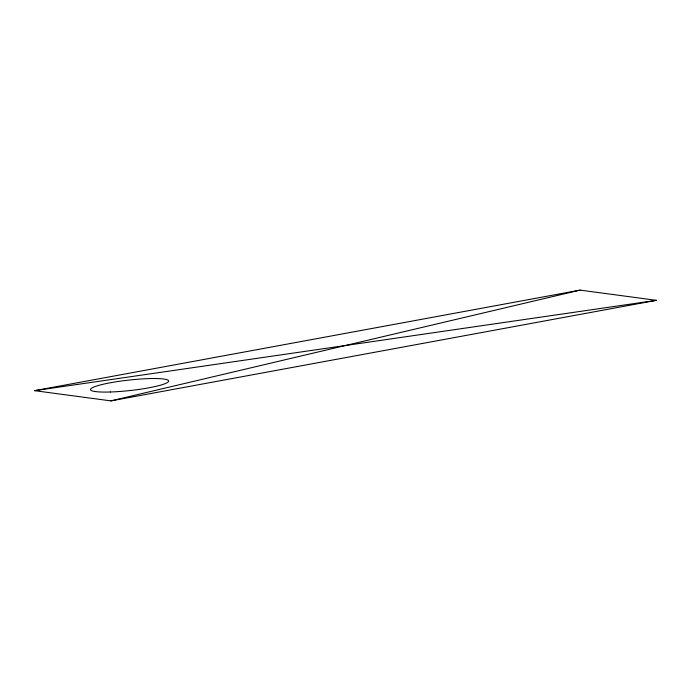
<?xml version="1.0" encoding="UTF-8"?>
<svg xmlns="http://www.w3.org/2000/svg" width="691" height="691" viewBox="0 0 691 691"><rect width="100%" height="100%" fill="white"/><g stroke="black" fill="none" stroke-linecap="round" stroke-linejoin="round"><path stroke-width="1.04" d="M110.923 400.884L580.077 290.116L656.45 300.335L110.923 400.884L34.55 390.665L580.077 290.116M34.55 390.665L656.45 300.335M110.387 391.996A39.309 5.269 -6.3 0 0 168.639 381.009A39.309 5.269 -6.3 0 0 109.662 382.9A39.309 5.269 -6.3 0 0 110.387 391.996"/></g></svg>
